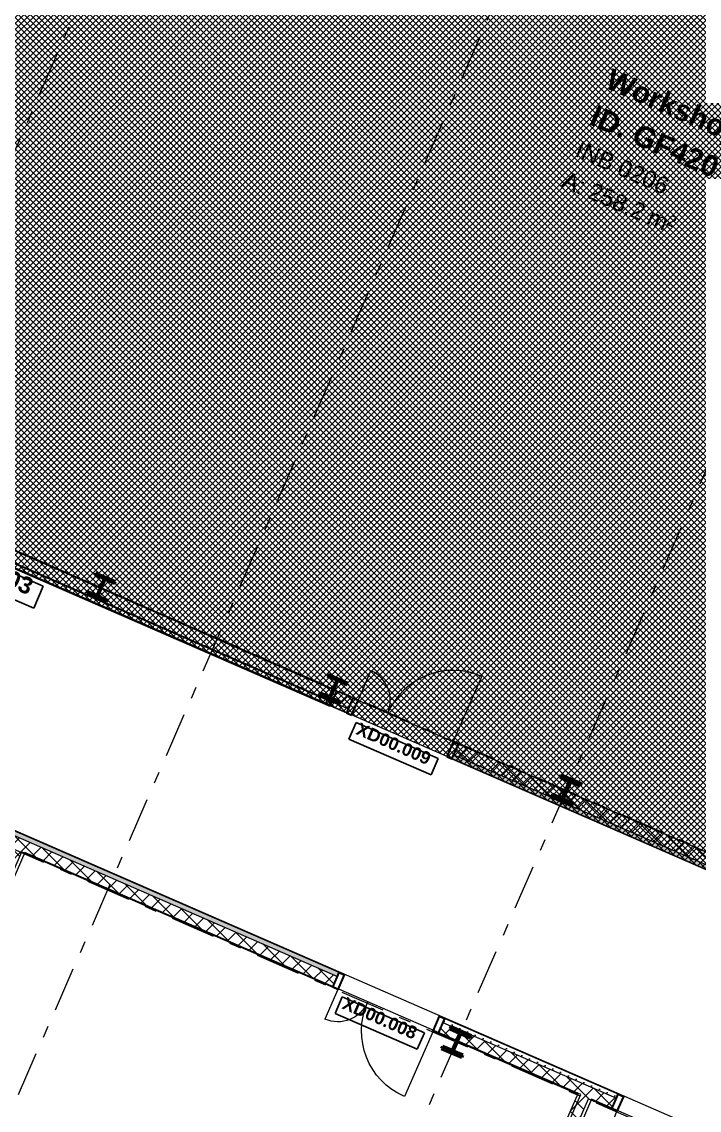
# Model space of a CAD drawing. Header units: millimetres. Extents: x -99530 to 1067232, y -97212 to 137997.
# Drawn here: x 34515 to 42524, y -8262 to 4614 of the extents above; entities that cross this region are included whole.
import ezdxf
from ezdxf.enums import TextEntityAlignment as Align

# ---------------------------------------------------------------- set-up
doc = ezdxf.new("R2010")
doc.units = ezdxf.units.MM
doc.header["$MEASUREMENT"] = 0
doc.linetypes.add('Double Dashed', pattern=[1093.611073, 529.166651, -211.666656, 141.111112, -211.666656])
for name, color, linetype in [('A-05-M_Gross_Int_Circulation', 7, 'Continuous'), ('A-05-M_Gross_Int_Siemens', 7, 'Continuous'), ('A-15-M_Column_Int', 7, 'Continuous'), ('A-15-MG_Structural_Grid', 7, 'Continuous'), ('A-25-M_Wall_Int', 7, 'Continuous'), ('ArchiCAD Door Markers', 7, 'Continuous'), ('ArchiCAD Doors', 7, 'Continuous'), ('ArchiCAD Window Markers', 7, 'Continuous'), ('ArchiCAD Windows', 7, 'Continuous'), ('New_A-05-M_Gross_Int_Siemens', 7, 'Continuous')]:
    doc.layers.add(name, color=color, linetype=linetype)
for name, color, linetype, lineweight, true_color in [('A-05-M_Gross_Int_Circulation_Pen_No__74', 7, 'Continuous', 20, 0x606060), ('A-05-M_Gross_Int_Siemens_Pen_No__74', 7, 'Continuous', 20, 0x606060), ('A-15-M_Column_Int_Pen_No__28', 7, 'Continuous', 50, 0x2a2a2a), ('A-15-MG_Structural_Grid_Pen_No__163', 7, 'Continuous', 0, 0x750077), ('A-25-M_Wall_Int_Pen_No__102', 7, 'Continuous', 15, 0xcccccc), ('A-25-M_Wall_Int_Pen_No__107', 7, 'Continuous', 15, 0xa6a6a6), ('ArchiCAD Doors_Pen_No__43', 7, 'Continuous', 30, 0x444444), ('ArchiCAD Doors_Pen_No__63', 7, 'Continuous', 20, 0x606060), ('ArchiCAD Windows_Pen_No__43', 7, 'Continuous', 30, 0x444444), ('New_A-05-M_Gross_Int_Siemens_Pen_No__74', 7, 'Continuous', 20, 0x606060)]:
    doc.layers.add(name, color=color, linetype=linetype, lineweight=lineweight, true_color=true_color)
for name, color, linetype, lineweight in [('A-25-M_Wall_Int_Pen_No__1', 7, 'Continuous', 13), ('ArchiCAD Door Markers_Pen_No__1', 7, 'Continuous', 13), ('ArchiCAD Door Markers_Pen_No__5', 7, 'Continuous', 25), ('ArchiCAD Doors_Pen_No__1', 7, 'Continuous', 13), ('ArchiCAD Window Markers_Pen_No__1', 7, 'Continuous', 13), ('ArchiCAD Window Markers_Pen_No__5', 7, 'Continuous', 25), ('ArchiCAD Zone Stamps_Pen_No__6', 7, 'Continuous', 35), ('ArchiCAD Zone Stamps_Pen_No__9', 7, 'Continuous', 13), ('New_ArchiCAD Zone Stamps_Pen_No__9', 7, 'Continuous', 13)]:
    doc.layers.add(name, color=color, linetype=linetype, lineweight=lineweight)
doc.styles.add('GENERATED_STYLE_1', font='')
doc.styles.add('GENERATED_STYLE_2', font='')
doc.styles.add('GENERATED_STYLE_3', font='')
doc.styles.add('GENERATED_STYLE_4', font='')
doc.styles.get('GENERATED_STYLE_1').set_extended_font_data('Arial', bold=True)
doc.styles.get('GENERATED_STYLE_2').set_extended_font_data('Swis721 BT', bold=True)
doc.styles.get('GENERATED_STYLE_3').set_extended_font_data('Arial')
doc.styles.get('GENERATED_STYLE_4').set_extended_font_data('Swis721 BT')
pattern_1 = [(45, (0, 0), (-91.92388, 91.92388), []), (135, (0, 0), (91.92388, 91.92388), [])]
pattern_2 = [(336.44035, (0, 0), (69.2307, 158.7675), [0, -100]), (336.44035, (80.45, 59.4), (69.2307, 158.7675), [0, -100])]
pattern_3 = [(156.44035, (0, 0), (69.2307, 158.7675), [0, -100]), (156.44035, (-80.45, -59.4), (69.2307, 158.7675), [0, -100])]
pattern_4 = [(286.3, (0, 0), (-3213820, 11866500), [3000, -14992680]), (309.93, (992000, -2522800), (-1760680, 765780), [4670, -4288600]), (111.49, (-168200, -712500), (765800, 1760700), [7100, -2708200]), (111.49, (-238700, -1062700), (765800, 1760700), [7100, -2708200]), (111.49, (-566500, -1578300), (765800, 1760700), [7100, -2708200]), (111.49, (-655700, -1708100), (765800, 1760700), [7100, -2708200]), (111.494, (-465300, -1834400), (765800, 1760700), [7100, -2708200]), (111.494, (-104200, -1931700), (765800, 1760700), [7100, -2708200]), (111.494, (257800, -2002000), (765800, 1760700), [7100, -2708200]), (183.06, (-194600, -886000), (2526450, 994900), [11200, -4282100]), (183.06, (-349700, -1079650), (2526450, 994900), [11200, -4282100]), (183.06, (116350, -2076500), (2526450, 994900), [11200, -4282100]), (111.49, (-350400, -1231700), (765800, 1760700), [7100, -2708200]), (111.49, (-502900, -1720200), (765800, 1760700), [7100, -2708200]), (111.494, (-274000, -1895900), (765800, 1760700), [7100, -2708200]), (111.494, (322000, -2155100), (765800, 1760700), [7100, -2708200]), (48.06, (-367140, -1412600), (765780, 1760680), [10500, -6061050]), (48.06, (-236400, -1671930), (765780, 1760680), [10520, -6061050]), (48.06, (-93300, -549600), (765800, 1760700), [10500, -6061050]), (48.06, (189050, -378800), (765800, 1760700), [10500, -6061050]), (48.06, (50600, -207200), (765800, 1760700), [10500, -6061050]), (48.06, (563700, -450600), (765800, 1760700), [10500, -6061050]), (48.06, (904800, -517960), (765780, 1760680), [10500, -6061050]), (48.06, (1265960, -877540), (765780, 1760680), [10500, -6061050]), (48.06, (1482600, -916100), (765780, 1760680), [10520, -6061050]), (48.06, (1273060, -1199550), (765780, 1760680), [10520, -6061050]), (48.06, (1211900, -1491860), (765780, 1760680), [10520, -6061050]), (48.06, (943500, -1689000), (765780, 1760680), [10520, -6061050]), (48.06, (1016600, -1999200), (765780, 1760680), [10520, -6061050]), (48.06, (801000, -2133260), (765780, 1760680), [10520, -6061050]), (48.06, (807600, -2293060), (765780, 1760680), [10520, -6061050]), (48.06, (630500, -2291960), (765780, 1760680), [10520, -6061050]), (48.06, (151700, -1607900), (765780, 1760680), [10520, -6061050]), (48.06, (70000, -1177460), (765780, 1760680), [10500, -6061050]), (48.06, (631750, -935800), (765780, 1760680), [10500, -6061050]), (48.06, (986700, -1181300), (765780, 1760680), [10500, -6061050]), (48.06, (850600, -1436000), (765780, 1760680), [10520, -6061050]), (48.06, (409300, -1365550), (765780, 1760680), [10500, -6061050]), (48.06, (488700, -1638000), (765780, 1760680), [10520, -6061050]), (48.06, (565600, -1787900), (765780, 1760680), [10520, -6061050]), (48.06, (297900, -886800), (765780, 1760680), [10500, -6061050]), (48.06, (277700, -629950), (765800, 1760700), [10500, -6061050]), (111.494, (551400, -2107800), (765800, 1760700), [7100, -2708200]), (111.494, (998900, -2140500), (765800, 1760700), [7100, -2708200]), (111.49, (707000, -1598400), (765800, 1760700), [7100, -2708200]), (111.494, (1193500, -1658100), (765800, 1760700), [7100, -2708200]), (111.49, (691100, -1191600), (765800, 1760700), [7100, -2708200]), (111.49, (1263300, -1334100), (765800, 1760700), [7100, -2708200]), (111.49, (979600, -866500), (765800, 1760700), [7100, -2708200]), (111.49, (1307600, -730700), (765800, 1760700), [7100, -2708200]), (111.49, (640400, -526600), (765800, 1760700), [7100, -2708200]), (111.49, (694500, -717200), (765800, 1760700), [7100, -2708200]), (111.49, (314700, -283700), (765800, 1760700), [7100, -2708200]), (111.49, (167600, -528500), (765800, 1760700), [7100, -2708200]), (111.49, (12400, -430600), (765800, 1760700), [7100, -2708200]), (111.49, (67100, -748000), (765800, 1760700), [7100, -2708200]), (111.49, (344000, -1091200), (765800, 1760700), [7100, -2708200]), (111.49, (29600, -939300), (765800, 1760700), [7100, -2708200]), (111.49, (438400, -757700), (765800, 1760700), [7100, -2708200]), (111.49, (-42600, -1373600), (765800, 1760700), [7100, -2708200]), (169.023, (65740, -1702860), (-7808487, 1302433), [10530, -17691000]), (169.023, (1133700, -1883880), (-7808487, 1302433), [10530, -17691000]), (169.023, (1445740, -1224800), (-7808487, 1302433), [10530, -17691000]), (169.023, (1047320, -1405880), (-7808487, 1302433), [10530, -17691000]), (169.023, (180300, -1357830), (-7808487, 1302433), [10530, -17691000]), (169.023, (-432670, -1577200), (-7808487, 1302433), [10530, -17691000]), (169.023, (223600, -966600), (-7808487, 1302433), [10530, -17691000]), (169.023, (1136430, -1014340), (-7808487, 1302433), [10530, -17691000]), (169.023, (1524220, -1021000), (-7808487, 1302433), [10530, -17691000]), (169.023, (1135220, -608810), (-7808487, 1302433), [10530, -17691000]), (169.023, (893470, -721350), (-7808487, 1302433), [10530, -17691000]), (169.023, (840820, -1017380), (-7808487, 1302433), [10530, -17691000]), (169.023, (46180, -1841170), (-7808487, 1302433), [10530, -17691000]), (169.023, (407640, -1861700), (-7808487, 1302433), [10530, -17691000]), (169.023, (845750, -1951000), (-7808487, 1302433), [10530, -17691000]), (48.06, (1350950, -1429200), (765780, 1760680), [10520, -6061050]), (48.06, (1140700, -2005970), (765780, 1760680), [10520, -6061050]), (48.06, (978100, -2309850), (765780, 1760680), [10520, -6061050]), (48.06, (198750, -158600), (765800, 1760700), [10500, -6061050]), (48.06, (458460, -261400), (765800, 1760700), [10500, -6061050]), (48.06, (772750, -448730), (765780, 1760680), [10500, -6061050]), (48.06, (1481360, -686060), (765780, 1760680), [10520, -6061050]), (48.06, (1667650, -817700), (765780, 1760680), [10520, -6061050]), (48.06, (1651400, -901750), (765780, 1760680), [10520, -6061050])]

# ---------------------------------------------------------------- blocks, each defined once
blk = doc.blocks.new('Hub Circulation -Ground_INB 0250_10_1', base_point=(26037, 161))
at = {"layer": 'A-05-M_Gross_Int_Circulation_Pen_No__74', "linetype": 'Continuous'}
for p, q in [((49129, -8260), (14402, 6891)), ((21249, 796), (47993, -10865))]:
    blk.add_line(p, q, dxfattribs=at)
at = {"layer": 'ArchiCAD Zone Stamps_Pen_No__6'}
for tag, height, style, p in [('ROOM_NAME', 250, 'GENERATED_STYLE_1', (24663, 1957)), ('zoneNameLine2', 250, 'GENERATED_STYLE_1', (24475, 1525)), ('ROOM_NUMBER', 200, 'GENERATED_STYLE_3', (24286, 1104)), ('measuredAreaCode', 200, 'GENERATED_STYLE_3', (24129, 744)), ('DUMMY_649', 200, 'GENERATED_STYLE_3', (24437, 610)), ('DUMMY_650', 200, 'GENERATED_STYLE_3', (25066, 336)), ('DUMMY_651', 133, 'GENERATED_STYLE_3', (25345, 229))]:
    blk.add_attdef(tag, text='', height=height, rotation=336.4404, dxfattribs=dict(at, style=style)).set_placement(p, align=Align.TOP_LEFT)
blk = doc.blocks.new('Virtual Controls_INB 0208_15_1', base_point=(36883, -9772))
at = {"layer": 'A-05-M_Gross_Int_Siemens_Pen_No__74', "linetype": 'Continuous'}
for p, q in [((34552, -5212), (33734, -7086)), ((41124, -8077), (34552, -5212)), ((39281, -12303), (41124, -8077))]:
    blk.add_line(p, q, dxfattribs=at)
at = {"layer": 'ArchiCAD Zone Stamps_Pen_No__9'}
for tag, height, style, p in [('ROOM_NAME', 250, 'GENERATED_STYLE_1', (36166, -8263)), ('zoneNameLine2', 250, 'GENERATED_STYLE_1', (35978, -8695)), ('ROOM_NUMBER', 200, 'GENERATED_STYLE_3', (35789, -9116)), ('measuredAreaCode', 200, 'GENERATED_STYLE_3', (35632, -9476)), ('DUMMY_649', 200, 'GENERATED_STYLE_3', (35940, -9610)), ('DUMMY_650', 200, 'GENERATED_STYLE_3', (36429, -9824)), ('DUMMY_651', 133, 'GENERATED_STYLE_3', (36708, -9930))]:
    blk.add_attdef(tag, text='', height=height, rotation=336.4404, dxfattribs=dict(at, style=style)).set_placement(p, align=Align.TOP_LEFT)
blk = doc.blocks.new('Circulation_INB 0262_16_1', base_point=(40391, -11871))
at = {"layer": 'A-05-M_Gross_Int_Circulation_Pen_No__74', "linetype": 'Continuous'}
for p, q in [((41252, -8133), (39410, -12359)), ((42453, -8657), (41252, -8133)), ((40610, -12883), (42453, -8657)), ((39410, -12359), (40610, -12883))]:
    blk.add_line(p, q, dxfattribs=at)
at = {"layer": 'ArchiCAD Zone Stamps_Pen_No__9'}
for tag, height, style, p in [('ROOM_NAME', 250, 'GENERATED_STYLE_1', (40030, -10516)), ('zoneNameLine2', 250, 'GENERATED_STYLE_1', (39841, -10949)), ('ROOM_NUMBER', 200, 'GENERATED_STYLE_3', (39653, -11369)), ('measuredAreaCode', 200, 'GENERATED_STYLE_3', (39496, -11729)), ('ROOM_HOLES_PRM', 200, 'GENERATED_STYLE_3', (39803, -11863)), ('DUMMY_649', 200, 'GENERATED_STYLE_3', (40153, -12016)), ('DUMMY_650', 133, 'GENERATED_STYLE_3', (40432, -12122))]:
    blk.add_attdef(tag, text='', height=height, rotation=336.4404, dxfattribs=dict(at, style=style)).set_placement(p, align=Align.TOP_LEFT)
blk = doc.blocks.new('Workshop_INB 0206_20_1', base_point=(41803, 2737))
at = {"layer": 'New_A-05-M_Gross_Int_Siemens_Pen_No__74', "linetype": 'Continuous'}
blk.add_line((29945, 313), (49172, -8071), dxfattribs=at)
at = {"layer": 'New_ArchiCAD Zone Stamps_Pen_No__9'}
for tag, height, style, p in [('ROOM_NAME', 250, 'GENERATED_STYLE_1', (41497, 4067)), ('zoneNameLine2', 250, 'GENERATED_STYLE_1', (41309, 3635)), ('ROOM_NUMBER', 200, 'GENERATED_STYLE_3', (41121, 3214)), ('measuredAreaCode', 200, 'GENERATED_STYLE_3', (40964, 2854)), ('DUMMY_649', 200, 'GENERATED_STYLE_3', (41271, 2720)), ('DUMMY_650', 200, 'GENERATED_STYLE_3', (41900, 2446)), ('DUMMY_651', 133, 'GENERATED_STYLE_3', (42179, 2339))]:
    blk.add_attdef(tag, text='', height=height, rotation=336.4404, dxfattribs=dict(at, style=style)).set_placement(p, align=Align.TOP_LEFT)
blk = doc.blocks.new('Double Door Asymmetric 19_3')
at = {"layer": 'ArchiCAD Doors_Pen_No__1', "linetype": 'Continuous'}
for p, q in [((-680, 0), (-692, 0)), ((-680, 0), (-680, -140)), ((680, 0), (680, -140)), ((680, 0), (692, 0)), ((-680, -190), (-692, -190)), ((-680, -140), (-680, -190)), ((680, -140), (680, -190)), ((680, -190), (692, -190))]:
    blk.add_line(p, q, dxfattribs=at)
at = {"layer": 'ArchiCAD Doors_Pen_No__43', "linetype": 'Continuous'}
for p, q in [((-614, 0), (-680, 0)), ((-680, 0), (-680, -190)), ((-614, -190), (-614, 0)), ((680, 0), (614, 0)), ((614, 0), (614, -190)), ((680, -190), (680, 0)), ((-680, -190), (-614, -190)), ((614, -190), (680, -190))]:
    blk.add_line(p, q, dxfattribs=at)
at = {"layer": 'ArchiCAD Doors_Pen_No__63', "linetype": 'Continuous'}
for p, q in [((614, 0), (614, 846)), ((-614, 0), (-614, 382))]:
    blk.add_line(p, q, dxfattribs=at)
for centre, radius, start, end in [((614, 0), 846, 90, 180), ((-614, 0), 382, 0, 90)]:
    blk.add_arc(centre, radius, start, end, dxfattribs=at)
blk = doc.blocks.new('Door Stamp 17_8')
at = {"layer": 'ArchiCAD Door Markers_Pen_No__5', "linetype": 'Continuous'}
for p, q in [((530, -250), (-530, -250)), ((-530, -250), (-530, -462)), ((530, -462), (530, -250)), ((-530, -462), (530, -462)), ((-530, -462), (530, -462))]:
    blk.add_line(p, q, dxfattribs=at)
at = {"layer": 'ArchiCAD Door Markers_Pen_No__1', "style": 'GENERATED_STYLE_2'}
blk.add_attdef('AC_WIDO_ID', text='', height=150, dxfattribs=at).set_placement((-471, -417), align=Align.BOTTOM_LEFT)
blk = doc.blocks.new('Door 19')
at = {"layer": 'ArchiCAD Doors_Pen_No__1', "linetype": 'Continuous'}
for p, q in [((-455, 0), (-467, 0)), ((-455, 0), (-455, -140)), ((455, 0), (455, -140)), ((455, 0), (467, 0)), ((-455, -190), (-467, -190)), ((-455, -140), (-455, -190)), ((455, -140), (455, -190)), ((455, -190), (467, -190))]:
    blk.add_line(p, q, dxfattribs=at)
at = {"layer": 'ArchiCAD Doors_Pen_No__43', "linetype": 'Continuous'}
for p, q in [((-389, 0), (-455, 0)), ((-455, 0), (-455, -190)), ((-389, -190), (-389, 0)), ((455, 0), (389, 0)), ((389, 0), (389, -190)), ((455, -190), (455, 0)), ((-455, -190), (-389, -190)), ((389, -190), (455, -190))]:
    blk.add_line(p, q, dxfattribs=at)
at = {"layer": 'ArchiCAD Doors_Pen_No__63', "linetype": 'Continuous'}
blk.add_line((389, 0), (389, 778), dxfattribs=at)
blk.add_arc((389, 0), 778, 90, 180, dxfattribs=at)
blk = doc.blocks.new('Wall_14_1', base_point=(23097, -17))
at = {"layer": 'A-25-M_Wall_Int_Pen_No__107', "linetype": 'Continuous'}
h = blk.add_hatch(dxfattribs=at)
h.set_pattern_fill('Concrete_Block_0001', color=256, style=0, pattern_type=2)
h.set_pattern_definition(pattern_1)
h.paths.add_polyline_path([(26294, -1466), (26238, -1595), (38191, -6807), (38247, -6678)])
h = blk.add_hatch(dxfattribs=at)
h.set_pattern_fill('Plaster_0001', color=256, style=0, pattern_type=2)
h.set_pattern_definition(pattern_2)
h.paths.add_polyline_path([(26294, -1466), (38247, -6678), (38267, -6633), (26314, -1420)])
h = blk.add_hatch(dxfattribs=at)
h.set_pattern_fill('Plaster_0001', color=256, style=0, pattern_type=2)
h.set_pattern_definition(pattern_2)
h.paths.add_polyline_path([(39494, -7222), (41547, -8117), (41567, -8071), (39514, -7176)])
h = blk.add_hatch(dxfattribs=at)
h.set_pattern_fill('Concrete_Block_0001', color=256, style=0, pattern_type=2)
h.set_pattern_definition(pattern_1)
h.paths.add_polyline_path([(39494, -7222), (39438, -7350), (41491, -8246), (41547, -8117)])
at = {"layer": 'A-25-M_Wall_Int_Pen_No__1', "linetype": 'Continuous'}
for p, q in [((26294, -1466), (38247, -6678)), ((38191, -6807), (38247, -6678)), ((38247, -6678), (38267, -6633)), ((38267, -6633), (38256, -6628)), ((38191, -6807), (38180, -6802)), ((39494, -7222), (39514, -7176)), ((39514, -7176), (39525, -7181)), ((39438, -7350), (39494, -7222)), ((39494, -7222), (41547, -8117)), ((39438, -7350), (39449, -7355)), ((41547, -8117), (41567, -8071)), ((41567, -8071), (41556, -8067)), ((41491, -8246), (41480, -8241)), ((41491, -8246), (41547, -8117))]:
    blk.add_line(p, q, dxfattribs=at)
at = {"layer": 'A-25-M_Wall_Int_Pen_No__1', "linetype": 'Continuous', "flags": 128}
for points in [[(38267, -6633), (26314, -1420)], [(34515, -5204), (38191, -6807)], [(41567, -8071), (39514, -7176)], [(39438, -7350), (41088, -8070)], [(41216, -8126), (41491, -8246)]]:
    blk.add_lwpolyline(points, dxfattribs=at)
at = {"layer": 'ArchiCAD Door Markers'}
ref = blk.add_blockref('Door Stamp 17_8', (38890, -6904), dxfattribs=dict(at, rotation=336.4403498076108))
ref.add_attrib('AC_WIDO_ID', 'XD00.008', dxfattribs={"layer": 'ArchiCAD Door Markers_Pen_No__1', "color": 7, "height": 150, "rotation": 336.4403, "style": 'GENERATED_STYLE_2'}).set_placement((38274, -7095), align=Align.BOTTOM_LEFT)
at = {"layer": 'ArchiCAD Doors', "color": 251, "linetype": 'Continuous', "lineweight": 20, "true_color": 0x606060, "xscale": -1, "zscale": 1000, "rotation": 156.4403498076108}
for name, p in [('Double Door Asymmetric 19_3', (38815, -7079)), ('Door 19', (41908, -8428))]:
    blk.add_blockref(name, p, dxfattribs=at)
blk = doc.blocks.new('Wall_15_1', base_point=(33698, -7078))
at = {"layer": 'A-25-M_Wall_Int_Pen_No__107', "linetype": 'Continuous'}
h = blk.add_hatch(dxfattribs=at)
h.set_pattern_fill('Concrete_Block_0001', color=256, style=0, pattern_type=2)
h.set_pattern_definition(pattern_1)
h.paths.add_polyline_path([(33698, -7078), (34515, -5204), (34387, -5148), (33570, -7022)])
at = {"layer": 'A-25-M_Wall_Int_Pen_No__1', "linetype": 'Continuous', "flags": 128}
for points in [[(34387, -5148), (33570, -7022)], [(33698, -7078), (34515, -5204)]]:
    blk.add_lwpolyline(points, dxfattribs=at)
blk = doc.blocks.new('Wall_17_1', base_point=(39245, -12296))
at = {"layer": 'A-25-M_Wall_Int_Pen_No__107', "linetype": 'Continuous'}
h = blk.add_hatch(dxfattribs=at)
h.set_pattern_fill('Concrete_Block_0001', color=256, style=0, pattern_type=2)
h.set_pattern_definition(pattern_1)
h.paths.add_polyline_path([(39374, -12351), (41216, -8126), (41088, -8070), (39245, -12296)])
at = {"layer": 'A-25-M_Wall_Int_Pen_No__1', "linetype": 'Continuous', "flags": 128}
for points in [[(41088, -8070), (39245, -12296)], [(39374, -12351), (41216, -8126)]]:
    blk.add_lwpolyline(points, dxfattribs=at)
blk = doc.blocks.new('Window 19')
at = {"layer": 'ArchiCAD Windows_Pen_No__43', "linetype": 'Continuous'}
for p, q in [((-4540, 140), (4540, 140)), ((-4530, 0), (-4525, 0)), ((-4530, -50), (-4530, 0)), ((-4525, 0), (-4475, 0)), ((-4525, -50), (-4525, 0)), ((-4525, -50), (-4525, 0)), ((-4475, 0), (-4475, -50)), ((-4475, 0), (4475, 0)), ((-4540, -50), (4540, -50)), ((-4525, -50), (-4530, -50)), ((-4475, -50), (-4525, -50)), ((4475, -50), (-4475, -50))]:
    blk.add_line(p, q, dxfattribs=at)
blk = doc.blocks.new('Window Stamp 18_5')
at = {"layer": 'ArchiCAD Window Markers_Pen_No__5', "linetype": 'Continuous'}
for p, q in [((863, -250), (-863, -250)), ((-863, -250), (-863, -532)), ((863, -532), (863, -250)), ((-863, -532), (863, -532)), ((-863, -532), (863, -532))]:
    blk.add_line(p, q, dxfattribs=at)
at = {"layer": 'ArchiCAD Window Markers_Pen_No__1', "style": 'GENERATED_STYLE_2'}
blk.add_attdef('AC_WIDO_ID', text='', height=200, dxfattribs=at).set_placement((-785, -473), align=Align.BOTTOM_LEFT)
blk = doc.blocks.new('Double Door Asymmetric 19_8')
at = {"layer": 'ArchiCAD Doors_Pen_No__1', "linetype": 'Continuous'}
for p, q in [((-680, 0), (-692, 0)), ((-680, 0), (-680, -140)), ((680, 0), (680, -140)), ((680, 0), (692, 0)), ((-680, -190), (-692, -190)), ((-680, -140), (-680, -190)), ((680, -140), (680, -190)), ((680, -190), (692, -190))]:
    blk.add_line(p, q, dxfattribs=at)
at = {"layer": 'ArchiCAD Doors_Pen_No__43', "linetype": 'Continuous'}
for p, q in [((-614, 0), (-680, 0)), ((-680, 0), (-680, -190)), ((-614, -190), (-614, 0)), ((680, 0), (614, 0)), ((614, 0), (614, -190)), ((680, -190), (680, 0)), ((-680, -190), (-614, -190)), ((614, -190), (680, -190))]:
    blk.add_line(p, q, dxfattribs=at)
at = {"layer": 'ArchiCAD Doors_Pen_No__63', "linetype": 'Continuous'}
for p, q in [((614, 0), (614, 846)), ((-614, 0), (-614, 382))]:
    blk.add_line(p, q, dxfattribs=at)
for centre, radius, start, end in [((614, 0), 846, 90, 180), ((-614, 0), 382, 0, 90)]:
    blk.add_arc(centre, radius, start, end, dxfattribs=at)
blk = doc.blocks.new('Simple Door Opening_5')
at = {"layer": 'ArchiCAD Doors_Pen_No__1', "linetype": 'Continuous'}
for p, q in [((-4530, -50), (-4530, 0)), ((-4530, -190), (-4530, -50))]:
    blk.add_line(p, q, dxfattribs=at)
blk = doc.blocks.new('Wall_28_1', base_point=(14442, 7073))
at = {"layer": 'A-25-M_Wall_Int_Pen_No__107', "linetype": 'Continuous'}
h = blk.add_hatch(dxfattribs=at)
h.set_pattern_fill('Concrete_Block_0001', color=256, style=0, pattern_type=2)
h.set_pattern_definition(pattern_1)
h.paths.add_polyline_path([(38240, -3304), (38184, -3433), (38374, -3515), (38430, -3387)])
h = blk.add_hatch(dxfattribs=at)
h.set_pattern_fill('Plaster_0001', color=256, style=0, pattern_type=2)
h.set_pattern_definition(pattern_3)
h.paths.add_polyline_path([(38164, -3479), (38354, -3561), (38374, -3515), (38184, -3433)])
h = blk.add_hatch(dxfattribs=at)
h.set_pattern_fill('Concrete_Block_0001', color=256, style=0, pattern_type=2)
h.set_pattern_definition(pattern_1)
h.paths.add_polyline_path([(39620, -4059), (49116, -8199), (49172, -8071), (39676, -3931)])
h = blk.add_hatch(dxfattribs=at)
h.set_pattern_fill('Plaster_0001', color=256, style=0, pattern_type=2)
h.set_pattern_definition(pattern_3)
h.paths.add_polyline_path([(39620, -4059), (39600, -4105), (49096, -8245), (49116, -8199)])
at = {"layer": 'A-25-M_Wall_Int_Pen_No__1', "linetype": 'Continuous'}
for p, q in [((38184, -3433), (38240, -3304)), ((38164, -3479), (38184, -3433)), ((38374, -3515), (38184, -3433)), ((38430, -3387), (38374, -3515)), ((38430, -3387), (38419, -3382)), ((38354, -3561), (38343, -3556)), ((38374, -3515), (38354, -3561)), ((39676, -3931), (39620, -4059)), ((39676, -3931), (39687, -3935)), ((39620, -4059), (39600, -4105)), ((39600, -4105), (39611, -4109)), ((49116, -8199), (39620, -4059))]:
    blk.add_line(p, q, dxfattribs=at)
at = {"layer": 'A-25-M_Wall_Int_Pen_No__1', "linetype": 'Continuous', "flags": 128}
for points in [[(38430, -3387), (38240, -3304)], [(38164, -3479), (38354, -3561)], [(49172, -8071), (39676, -3931)], [(39600, -4105), (49096, -8245)]]:
    blk.add_lwpolyline(points, dxfattribs=at)
at = {"layer": 'ArchiCAD Door Markers'}
ref = blk.add_blockref('Door Stamp 17_8', (39053, -3659), dxfattribs=dict(at, rotation=336.4403498074591))
ref.add_attrib('AC_WIDO_ID', 'XD00.009', dxfattribs={"layer": 'ArchiCAD Door Markers_Pen_No__1', "color": 7, "height": 150, "rotation": 336.4403, "style": 'GENERATED_STYLE_2'}).set_placement((38437, -3850), align=Align.BOTTOM_LEFT)
at = {"layer": 'ArchiCAD Doors', "color": 251, "linetype": 'Continuous', "lineweight": 20, "true_color": 0x606060, "zscale": 1000}
for name, p, rotation in [('Simple Door Opening_5', (34003, -1664), 156.4403498074591), ('Double Door Asymmetric 19_8', (39053, -3659), 336.4403498074591)]:
    blk.add_blockref(name, p, dxfattribs=dict(at, rotation=rotation))
at = {"layer": 'ArchiCAD Window Markers'}
ref = blk.add_blockref('Window Stamp 18_5', (34079, -1490), dxfattribs=dict(at, rotation=336.4403498074591))
ref.add_attrib('AC_WIDO_ID', 'P2-IS00.003', dxfattribs={"layer": 'ArchiCAD Window Markers_Pen_No__1', "color": 7, "height": 200, "rotation": 336.4403, "style": 'GENERATED_STYLE_2'}).set_placement((33146, -1605), align=Align.BOTTOM_LEFT)
at = {"layer": 'ArchiCAD Windows', "color": 251, "linetype": 'Continuous', "lineweight": 20, "true_color": 0x606060, "xscale": -1, "zscale": 1000, "rotation": 336.4403498074591}
blk.add_blockref('Window 19', (34023, -1618), dxfattribs=at)
blk = doc.blocks.new('Universal Columns Column 19_2')
at = {"layer": 'A-15-M_Column_Int', "linetype": 'Continuous', "lineweight": 0, "true_color": 0xffffff}
h = blk.add_hatch(dxfattribs=at)
h.set_pattern_fill('613_01__a5_STUCCO_0001', style=0, pattern_type=2)
h.set_pattern_definition(pattern_4)
h.paths.add_polyline_path([(-130.65, -138.15), (130.65, -138.15), (130.65, -112.85), (7.65, -112.85), (7.65, 112.85), (130.65, 112.85), (130.65, 138.15), (-130.65, 138.15), (-130.65, 112.85), (-7.65, 112.85), (-7.65, -112.85), (-130.65, -112.85)])
at = {"layer": 'A-15-M_Column_Int_Pen_No__28', "linetype": 'Continuous'}
for p, q in [((130.65, 138.15), (-130.65, 138.15)), ((-130.65, 138.15), (-130.65, 112.85)), ((130.65, 112.85), (130.65, 138.15)), ((-130.65, 112.85), (-7.65, 112.85)), ((-7.65, 112.85), (-7.65, -112.85)), ((7.65, -112.85), (7.65, 112.85)), ((7.65, 112.85), (130.65, 112.85)), ((-7.65, -112.85), (-130.65, -112.85)), ((-130.65, -112.85), (-130.65, -138.15)), ((130.65, -112.85), (7.65, -112.85)), ((130.65, -138.15), (130.65, -112.85)), ((-130.65, -138.15), (130.65, -138.15))]:
    blk.add_line(p, q, dxfattribs=at)
blk = doc.blocks.new('Universal Columns Column 19')
at = {"layer": 'A-15-M_Column_Int', "linetype": 'Continuous', "lineweight": 0, "true_color": 0xffffff}
h = blk.add_hatch(dxfattribs=at)
h.set_pattern_fill('613_01__a5_STUCCO_0001', style=0, pattern_type=2)
h.set_pattern_definition(pattern_4)
h.paths.add_polyline_path([(-127.3, -127.05), (127.3, -127.05), (127.3, -112.85), (4.3, -112.85), (4.3, 112.85), (127.3, 112.85), (127.3, 127.05), (-127.3, 127.05), (-127.3, 112.85), (-4.3, 112.85), (-4.3, -112.85), (-127.3, -112.85)])
at = {"layer": 'A-15-M_Column_Int_Pen_No__28', "linetype": 'Continuous'}
for p, q in [((127.3, 127.05), (-127.3, 127.05)), ((-127.3, 127.05), (-127.3, 112.85)), ((-127.3, 112.85), (-4.3, 112.85)), ((-4.3, 112.85), (-4.3, -112.85)), ((4.3, -112.85), (4.3, 112.85)), ((4.3, 112.85), (127.3, 112.85)), ((127.3, 112.85), (127.3, 127.05)), ((-4.3, -112.85), (-127.3, -112.85)), ((-127.3, -112.85), (-127.3, -127.05)), ((-127.3, -127.05), (127.3, -127.05)), ((127.3, -112.85), (4.3, -112.85)), ((127.3, -127.05), (127.3, -112.85))]:
    blk.add_line(p, q, dxfattribs=at)
blk = doc.blocks.new('Standard grid marker')
at = {"layer": 'A-15-MG_Structural_Grid_Pen_No__163', "linetype": 'Double Dashed'}
blk.add_line((1000, 0), (29726, 0), dxfattribs=at)
at = {"layer": 'A-15-MG_Structural_Grid_Pen_No__163', "style": 'GENERATED_STYLE_4'}
for tag, p in [('AC_MarkerText_1_0', (-500, 41)), ('AC_MarkerText_1_1', (31226, 41))]:
    blk.add_attdef(tag, text='', height=350, rotation=90, dxfattribs=at).set_placement(p, align=Align.MIDDLE_CENTER)
blk = doc.blocks.new('Standard grid marker_3')
at = {"layer": 'A-15-MG_Structural_Grid_Pen_No__163', "linetype": 'Double Dashed'}
blk.add_line((1000, 0), (74255, 0), dxfattribs=at)
at = {"layer": 'A-15-MG_Structural_Grid_Pen_No__163', "style": 'GENERATED_STYLE_4'}
for tag, p in [('AC_MarkerText_1_0', (-500, 43)), ('AC_MarkerText_1_1', (75755, 43))]:
    blk.add_attdef(tag, text='', height=350, rotation=360, dxfattribs=at).set_placement(p, align=Align.MIDDLE_CENTER)

msp = doc.modelspace()

# ---------------------------------------------------------------- hatches: boundary and pattern name
at = {"layer": 'A-25-M_Wall_Int_Pen_No__102', "linetype": 'Continuous'}
h = msp.add_hatch(dxfattribs=at)
h.set_pattern_fill('Grid_5x5_Diagonal_0001', color=256, style=0, pattern_type=2)
h.set_pattern_definition([(45, (0, 0), (-35.35534, 35.35534), []), (135, (0, 0), (35.35534, 35.35534), [])])
h.paths.add_polyline_path([(44768.3, -19356.4), (49530.7, -8434.9), (28562.4, 708.3), (33140, 11206.2), (74273.5, -6730.2), (64933.5, -28149.5)])

# ---------------------------------------------------------------- block references
at = {"layer": 'A-05-M_Gross_Int_Circulation', "linetype": 'Continuous'}
msp.add_blockref('Hub Circulation -Ground_INB 0250_10_1', (26036.8, 161.4), dxfattribs=at)
ref = msp.add_blockref('Circulation_INB 0262_16_1', (40391, -11870.5), dxfattribs=at)
ref.add_attrib('ROOM_NAME', 'Circulation', dxfattribs={"layer": 'ArchiCAD Zone Stamps_Pen_No__9', "color": 7, "height": 250, "rotation": 336.44041, "style": 'GENERATED_STYLE_1'}).set_placement((40029.6, -10516.5), align=Align.TOP_LEFT)
ref.add_attrib('ROOM_HOLES_PRM', '6.0', dxfattribs={"layer": 'ArchiCAD Zone Stamps_Pen_No__9', "color": 7, "height": 200, "rotation": 336.44041, "style": 'GENERATED_STYLE_3'}).set_placement((39803.1, -11863.5), align=Align.TOP_LEFT)
ref.add_attrib('ROOM_NUMBER', 'INB 0262', dxfattribs={"layer": 'ArchiCAD Zone Stamps_Pen_No__9', "color": 7, "height": 200, "rotation": 336.44041, "style": 'GENERATED_STYLE_3'}).set_placement((39652.8, -11369.3), align=Align.TOP_LEFT)
ref.add_attrib('zoneNameLine2', 'ID. GF004', dxfattribs={"layer": 'ArchiCAD Zone Stamps_Pen_No__9', "color": 7, "height": 250, "rotation": 336.44041, "style": 'GENERATED_STYLE_1'}).set_placement((39841.2, -10948.6), align=Align.TOP_LEFT)
ref.add_attrib('measuredAreaCode', 'A: ', dxfattribs={"layer": 'ArchiCAD Zone Stamps_Pen_No__9', "color": 7, "height": 200, "rotation": 336.44041, "style": 'GENERATED_STYLE_3'}).set_placement((39495.7, -11729.4), align=Align.TOP_LEFT)
ref.add_attrib('DUMMY_649', ' m', dxfattribs={"layer": 'ArchiCAD Zone Stamps_Pen_No__9', "color": 7, "height": 200, "rotation": 336.44041, "style": 'GENERATED_STYLE_3'}).set_placement((40152.7, -12015.9), align=Align.TOP_LEFT)
ref.add_attrib('DUMMY_650', '2', dxfattribs={"layer": 'ArchiCAD Zone Stamps_Pen_No__9', "color": 7, "height": 133.3, "rotation": 336.44041, "style": 'GENERATED_STYLE_3'}).set_placement((40432, -12122.4), align=Align.TOP_LEFT)
at = {"layer": 'A-05-M_Gross_Int_Siemens', "linetype": 'Continuous'}
msp.add_blockref('Virtual Controls_INB 0208_15_1', (36882.6, -9772.2), dxfattribs=at)
at = {"layer": 'A-15-M_Column_Int', "linetype": 'Continuous', "zscale": 1000}
for name, p, rotation in [('Universal Columns Column 19', (35452.8, -2078.4), 336.4404115839932), ('Universal Columns Column 19', (38202.8, -3277.5), 336.4404115839932), ('Universal Columns Column 19_2', (40952.7, -4476.6), 336.440414821721), ('Universal Columns Column 19_2', (39653.7, -7455.7), 336.440414821721)]:
    msp.add_blockref(name, p, dxfattribs=dict(at, rotation=rotation))
at = {"layer": 'A-15-MG_Structural_Grid', "color": 8, "linetype": 'Continuous', "lineweight": 15, "zscale": 1000}
for name, p, rotation in [('Standard grid marker', (38389.3, 12161.2), 246.440411583993), ('Standard grid marker_3', (3595.3, 11813.5), 336.440411583993), ('Standard grid marker', (42514.2, 10362.5), 246.440411583993), ('Standard grid marker_3', (2296.2, 8834.4), 336.440411583993), ('Standard grid marker', (46639.1, 8563.8), 246.440411583993)]:
    msp.add_blockref(name, p, dxfattribs=dict(at, rotation=rotation))
at = {"layer": 'A-25-M_Wall_Int', "color": 250, "lineweight": 50, "true_color": 0x2a2a2a}
for name, p in [('Wall_28_1', (14441.8, 7072.9)), ('Wall_14_1', (23096.7, -17.5)), ('Wall_15_1', (33698.1, -7078.4)), ('Wall_17_1', (39245.2, -12295.5))]:
    msp.add_blockref(name, p, dxfattribs=at)
at = {"layer": 'New_A-05-M_Gross_Int_Siemens', "linetype": 'Continuous'}
ref = msp.add_blockref('Workshop_INB 0206_20_1', (41803.5, 2737), dxfattribs=at)
ref.add_attrib('ROOM_NAME', 'Workshop', dxfattribs={"layer": 'New_ArchiCAD Zone Stamps_Pen_No__9', "color": 7, "height": 250, "rotation": 336.44041, "style": 'GENERATED_STYLE_1'}).set_placement((41497.4, 4067), align=Align.TOP_LEFT)
ref.add_attrib('ROOM_NUMBER', 'INB 0206', dxfattribs={"layer": 'New_ArchiCAD Zone Stamps_Pen_No__9', "color": 7, "height": 200, "rotation": 336.44041, "style": 'GENERATED_STYLE_3'}).set_placement((41120.6, 3214.1), align=Align.TOP_LEFT)
ref.add_attrib('zoneNameLine2', 'ID. GF420', dxfattribs={"layer": 'New_ArchiCAD Zone Stamps_Pen_No__9', "color": 7, "height": 250, "rotation": 336.44041, "style": 'GENERATED_STYLE_1'}).set_placement((41309, 3634.8), align=Align.TOP_LEFT)
ref.add_attrib('measuredAreaCode', 'A: ', dxfattribs={"layer": 'New_ArchiCAD Zone Stamps_Pen_No__9', "color": 7, "height": 200, "rotation": 336.44041, "style": 'GENERATED_STYLE_3'}).set_placement((40963.5, 2854), align=Align.TOP_LEFT)
ref.add_attrib('DUMMY_649', '258.2', dxfattribs={"layer": 'New_ArchiCAD Zone Stamps_Pen_No__9', "color": 7, "height": 200, "rotation": 336.44041, "style": 'GENERATED_STYLE_3'}).set_placement((41270.9, 2720), align=Align.TOP_LEFT)
ref.add_attrib('DUMMY_650', ' m', dxfattribs={"layer": 'New_ArchiCAD Zone Stamps_Pen_No__9', "color": 7, "height": 200, "rotation": 336.44041, "style": 'GENERATED_STYLE_3'}).set_placement((41900.1, 2445.6), align=Align.TOP_LEFT)
ref.add_attrib('DUMMY_651', '2', dxfattribs={"layer": 'New_ArchiCAD Zone Stamps_Pen_No__9', "color": 7, "height": 133.3, "rotation": 336.44041, "style": 'GENERATED_STYLE_3'}).set_placement((42179.4, 2339.1), align=Align.TOP_LEFT)

doc.saveas('drawing.dxf')
